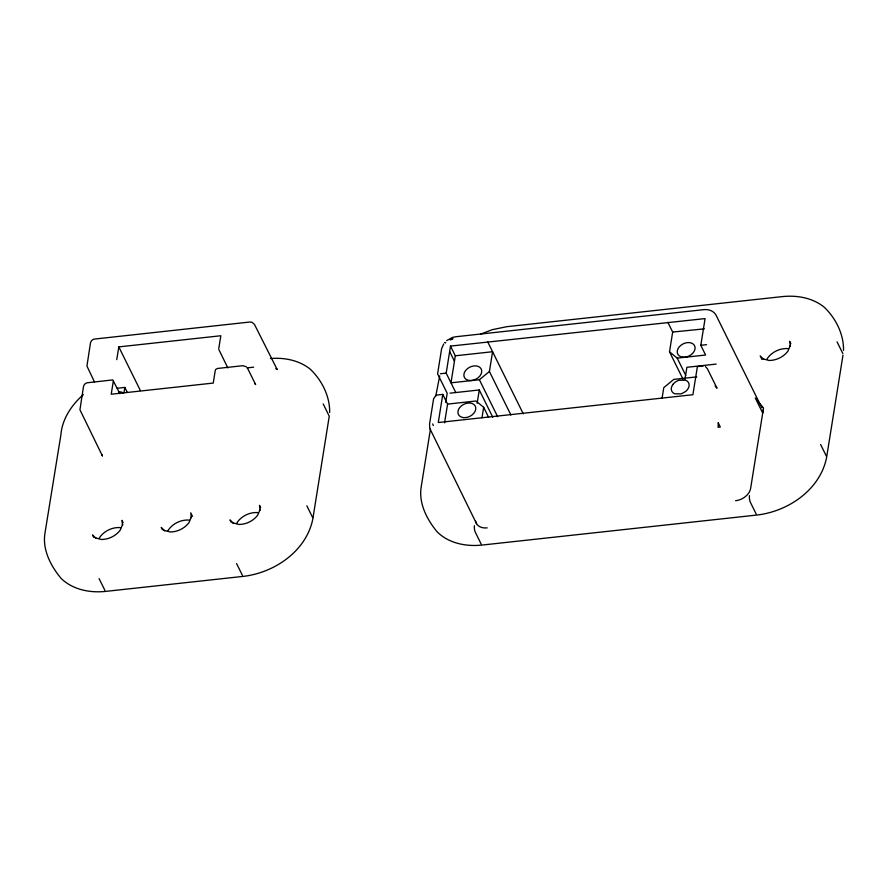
<?xml version="1.0" encoding="UTF-8"?>
<svg xmlns="http://www.w3.org/2000/svg" width="888" height="888" viewBox="0 0 888 888"><rect width="100%" height="100%" fill="white"/><g stroke="black" fill="none" stroke-linecap="round" stroke-linejoin="round"><path stroke-width="1.33" d="M329.659 412.476C329.981 396.314 321.833 380.197 310.267 369.197C299.189 360.239 284.349 357.365 270.407 358.53M843.533 350.405C843.855 334.243 835.708 318.115 824.142 307.126C812.42 297.624 796.569 295.049 781.895 296.648L506.926 326.673L492.485 329.615L480.719 334.077M102.242 455.577L79.942 409.768L83.528 386.269L84.56 384.249L86.658 382.85L112.798 379.909L119.869 393.706M329.215 416.45L312.798 519.114C306.305 551.06 274.614 572.66 243.567 576.345L106.105 591.353C90.221 593.117 72.749 589.854 61.028 578.31C50.683 565.878 42.147 549.483 45.011 532.867L60.884 434.931C62.149 419.025 71.584 404.917 83.35 394.661M113.264 381.474L111.222 394.216L213.242 383.072L215.285 370.329M116.761 359.64L118.803 346.897L220.823 335.753L218.781 348.496M123.987 392.718L124.842 387.423L117.227 388.256M430.458 429.071L421.256 486.535C418.392 503.152 426.928 519.558 437.273 531.979C448.995 543.523 466.466 546.786 482.351 545.032L757.32 514.996C788.366 511.31 820.057 489.71 826.55 457.764L842.99 355.133M435.719 396.226L439.715 375.924M437.018 395.027L442.779 394.405L438.272 422.533L692.895 394.727L697.402 366.589L703.163 365.956M455.777 392.54L446.187 373.138L450.516 346.098L705.083 318.592L700.81 345.321L705.605 355.022L677.211 358.119L669.508 351.815L672.671 332.057L667.876 322.355M445.721 402.408L447.186 393.24L437.595 373.837L441.636 348.64L443.723 343.945M444.566 422.855L447.574 404.107L442.779 394.405M455.311 355.799L450.982 382.839L479.376 379.731L489.41 371.484L492.574 351.726L455.311 355.799L450.516 346.098M477.156 403.263L479.287 389.965L450.016 393.162M481.995 417.737L483.671 407.315L475.968 400.999L447.574 404.107M662.093 398.068L663.769 387.645L673.803 379.387L696.78 376.878M684.97 379.254L686.89 367.299L716.161 364.091M99.101 538.439L100.089 536.829C104.473 531.057 111.644 527.516 118.892 527.539L120.779 527.727M167.854 530.935L168.842 529.326C173.227 523.543 180.397 520.002 187.646 520.024L189.533 520.224M236.608 523.421L237.596 521.811C241.98 516.039 249.151 512.487 256.41 512.52L258.286 512.709M444.966 342.657L445.765 342.557L444.977 342.624M766.81 359.429L767.798 357.82C772.183 352.048 779.353 348.496 786.613 348.529L788.489 348.718M215.64 369.475L217.416 368.476L242.735 365.712L246.409 366.788M435.897 395.382L433.61 398.745L429.57 423.931L429.703 428.271L476.523 523.665M446.686 340.581L452.514 337.429L455.711 336.752L703.951 309.635C708.502 309.102 713.453 310.8 715.883 314.84L761.804 407.747M450.216 339.96L452.902 338.816L452.358 338.217L452.458 339.005M247.019 367.887L253.679 367.155M440.426 373.759L446.187 373.138M700.81 345.321L706.571 344.688M672.671 332.057L704.373 328.849M276.101 368.698L277.045 369.242L254.479 324.442L251.981 322.277L249.739 322.033L93.651 339.161L91.564 340.57L90.532 342.59L86.935 366.078L94.439 381.829M705.494 366.6L707.436 368.831L717.027 388.234L715.084 386.003M254.734 383.305L255.622 384.593L247.486 368.12M837.051 341.825L842.867 353.591M790.875 343.667L789.71 341.314L790.253 346.142L790.342 345.388L787.911 351.171C783.527 356.943 776.356 360.484 769.108 360.461L763.036 358.885L763.691 359.263L760.195 355.91L761.937 359.44M820.601 444.477L826.417 456.232M756.154 513.986L750.338 502.22A4.706 1.487 83.8 0 1 749.472 495.637M677.211 358.119L685.747 375.402M669.508 351.815L683.016 379.165M487.778 342.024L523.298 413.875M489.41 371.484L510.911 414.996M479.376 379.731L497.669 416.75M479.287 389.965L492.74 417.182M483.671 407.315L488.589 417.26M449.65 351.548L454.445 361.261M481.13 544.022L475.324 532.256A4.706 1.487 83.8 0 1 474.447 525.674M323.176 403.907L328.993 415.662M306.848 505.827L312.665 517.582M227.828 367.932L218.837 349.517M260.672 507.67L259.507 505.316L260.051 510.134L260.14 509.379L257.709 515.162C253.324 520.934 246.154 524.486 238.905 524.453L232.834 522.877L233.489 523.265L229.992 519.902L231.146 522.255M236.585 563.569L242.391 575.324M118.803 346.897L140.393 390.587M192.496 516.35L190.754 512.82L191.297 517.649L191.386 516.883L188.955 522.666C184.571 528.449 177.4 531.99 170.152 531.968L164.08 530.38L164.735 530.769L161.228 527.417L162.393 529.759M124.842 387.423L127.284 392.385M123.155 522.688L122 520.335L122.544 525.152L122.633 524.397L120.202 530.18C115.817 535.952 108.647 539.504 101.387 539.471L95.316 537.895L95.982 538.283L92.474 534.92L93.64 537.273M99.079 578.588L104.884 590.342M432.722 423.909L433.322 425.563M118.715 392.141A4.229 3.03 -26.3 0 1 122.955 393.173M762.703 410.234A14.108 10.112 -26.3 0 1 762.703 413.009L755.288 398.002L763.514 407.992L750.638 488.356A14.108 10.112 -26.3 0 1 735.575 500.732M487.179 527.872A14.108 10.112 -26.3 0 1 475.613 521.178M718.259 422.855L718.081 427.317L720.312 427.017L718.259 422.855M673.104 384.215L671.939 386.069A9.413 6.749 -26.3 0 0 674.758 393.806L681.374 393.806L685.658 391.486A9.413 6.749 -26.3 0 0 685.658 380.231L679.043 380.242A9.413 6.749 -26.3 0 0 673.104 384.215M276.945 369.519L276.334 368.82L276.945 369.519M102.409 455.799L102.109 454.967L102.331 455.777M463.425 417.604A9.413 6.749 -26.3 0 0 475.713 407.503A9.413 6.749 -26.3 0 0 461.394 405.86A9.413 6.749 -26.3 0 0 463.425 417.604M682.728 357.176A9.413 6.749 -26.3 0 0 695.027 347.075A9.413 6.749 -26.3 0 0 680.708 345.432A9.413 6.749 -26.3 0 0 682.728 357.176M469.375 380.486A9.413 6.749 -26.3 0 0 481.662 370.374A9.413 6.749 -26.3 0 0 467.343 368.742A9.413 6.749 -26.3 0 0 469.375 380.486"/></g></svg>
